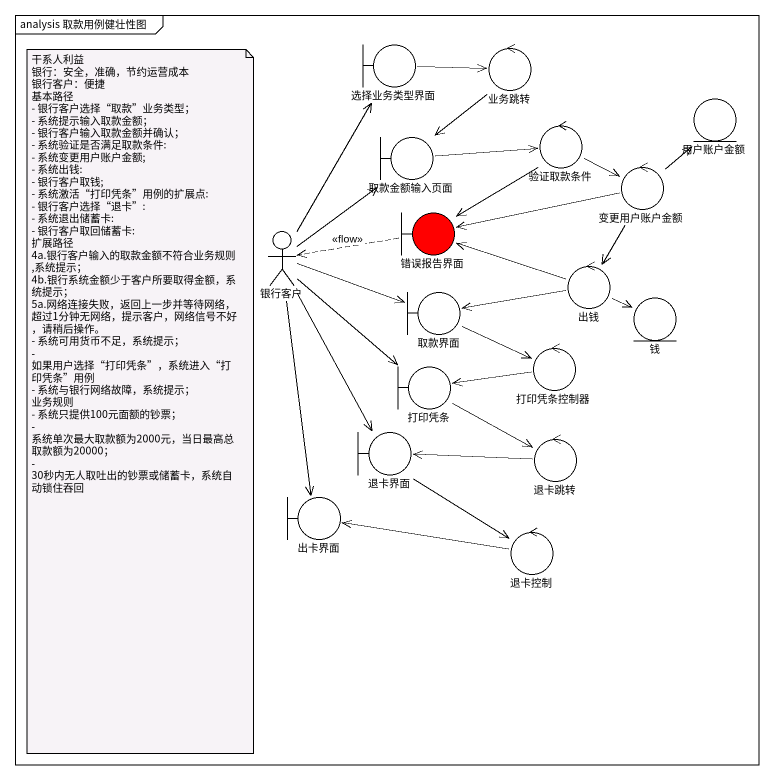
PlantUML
@startuml
mainframe analysis 取款用例健壮性图
boundary 选择业务类型界面
control 业务跳转
boundary 取款金额输入页面
control 验证取款条件
entity 用户账户金额
control 变更用户账户金额
boundary 错误报告界面 #FF0000
actor 银行客户
control 出钱
boundary 取款界面
entity 钱
control 打印凭条控制器
boundary 打印凭条
boundary 退卡界面
control 退卡跳转
boundary 出卡界面
control 退卡控制
选择业务类型界面 -right-> 业务跳转
业务跳转 --> 取款金额输入页面
取款金额输入页面 -right-> 验证取款条件
验证取款条件 -right-> 变更用户账户金额
验证取款条件 --> 错误报告界面
变更用户账户金额 -up-> 用户账户金额
变更用户账户金额 -left-> 错误报告界面
变更用户账户金额 --> 出钱
错误报告界面 .left.> 银行客户 : <<flow>>
银行客户 -up-> 选择业务类型界面
银行客户 -up-> 取款金额输入页面
银行客户 -right-> 取款界面
银行客户 --> 打印凭条
银行客户 --> 退卡界面
银行客户 --> 出卡界面
出钱 -left-> 错误报告界面
出钱 -left-> 取款界面
出钱 -right-> 钱
取款界面 -right-> 打印凭条控制器
打印凭条控制器 -left-> 打印凭条
打印凭条 -right-> 退卡跳转
退卡界面 --> 退卡控制
退卡跳转 -left-> 退卡界面
退卡控制 -left-> 出卡界面
note as N1
  干系人利益
  银行：安全，准确，节约运营成本
  银行客户：便捷
  基本路径
  - 银行客户选择“取款”业务类型；
  - 系统提示输入取款金额；
  - 银行客户输入取款金额并确认；
  - 系统验证是否满足取款条件:
  - 系统变更用户账户金额;
  - 系统出钱:
  - 银行客户取钱;
  - 系统激活“打印凭条”用例的扩展点:
  - 银行客户选择“退卡”:
  - 系统退出储蓄卡:
  - 银行客户取回储蓄卡:
  扩展路径
  4a.银行客户输入的取款金额不符合业务规则,系统提示；
  4b.银行系统金额少于客户所要取得金额，系统提示；
  5a.网络连接失败，返回上一步并等待网络，超过1分钟无网络，提示客户，网络信号不好，请稍后操作。
  - 系统可用货币不足，系统提示；
  - 如果用户选择“打印凭条”，系统进入“打印凭条”用例
  - 系统与银行网络故障，系统提示；
  业务规则
  - 系统只提供100元面额的钞票；
  - 系统单次最大取款额为2000元，当日最高总取款额为20000；
  - 30秒内无人取吐出的钞票或储蓄卡，系统自动锁住吞回
end note
@enduml
